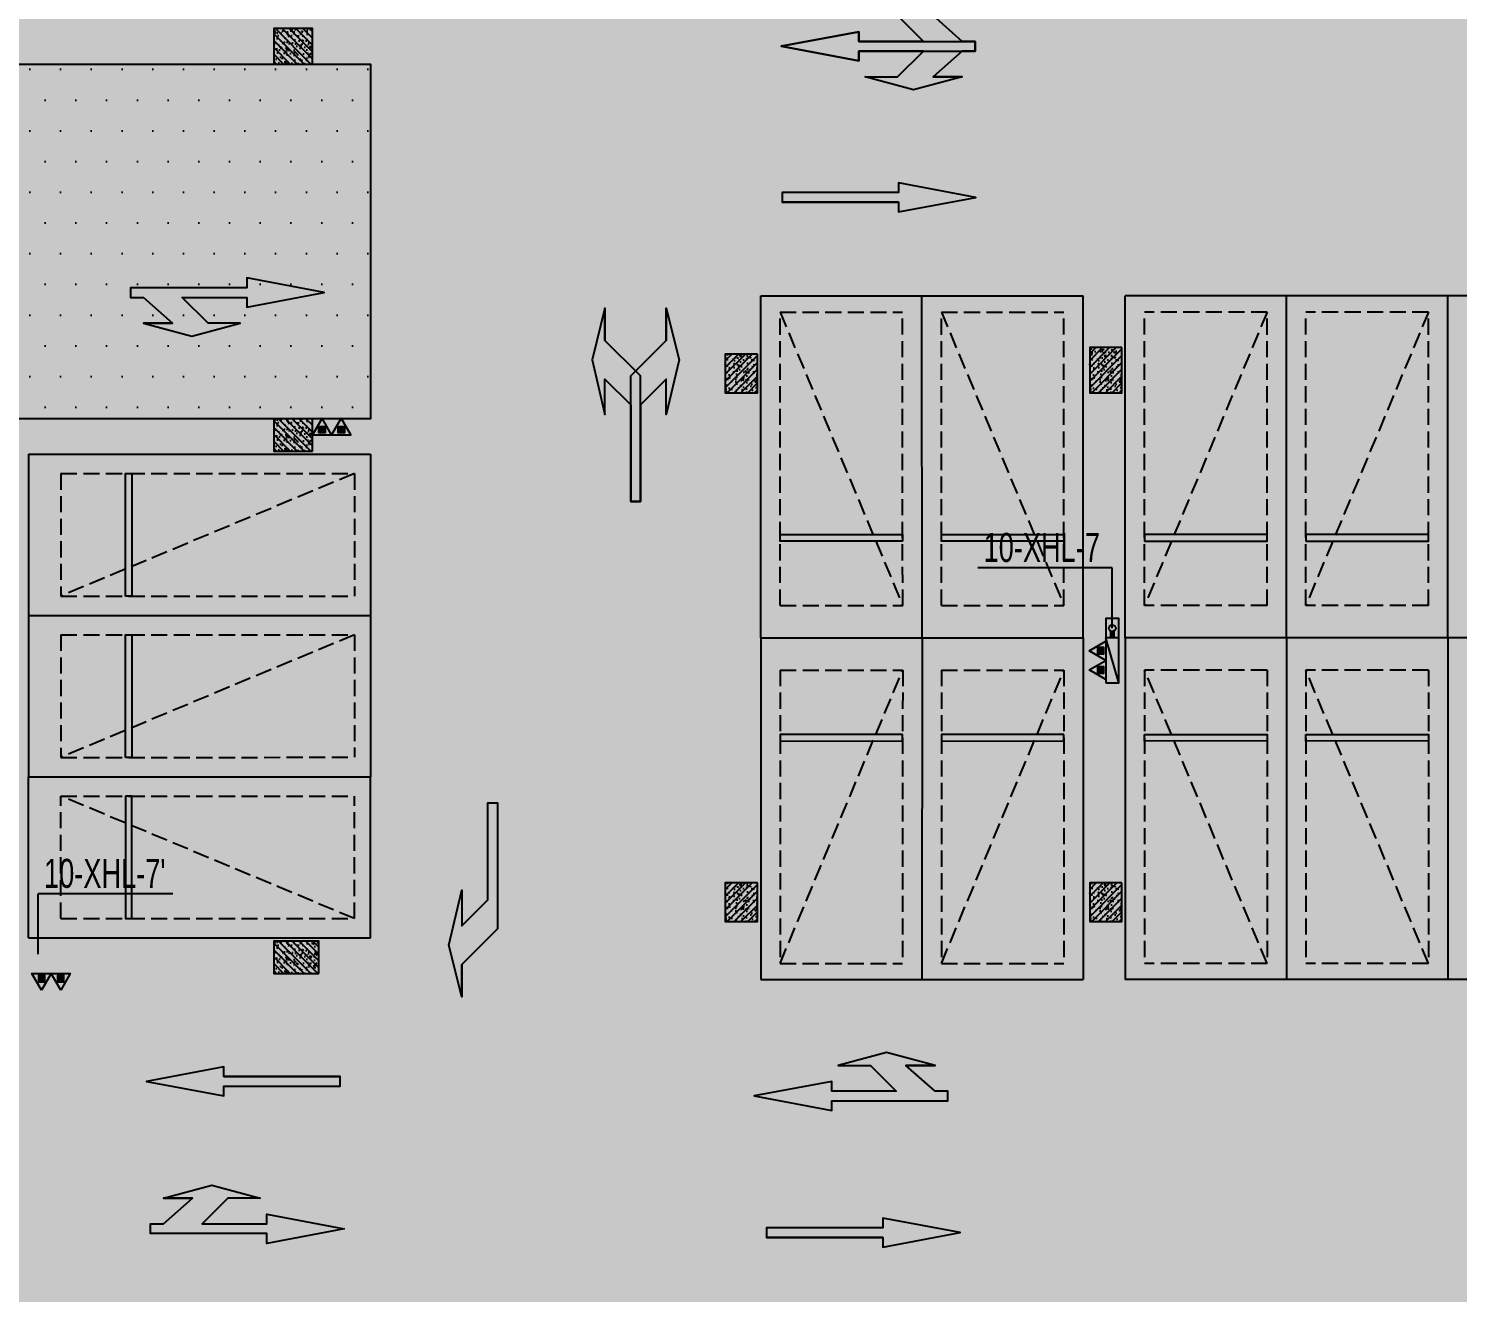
# Model space of a CAD drawing. Extents: x -1338203 to 1886333, y -530034 to 1031844.
# Drawn here: x 744757 to 766907, y -387801 to -368204 of the extents above; entities that cross this region are included whole.
import ezdxf

# ---------------------------------------------------------------- set-up
doc = ezdxf.new("R2010")
doc.units = 0
doc.header["$LTSCALE"] = 1000
doc.header["$MEASUREMENT"] = 0
doc.linetypes.add('A-001-平面B2$0$__DASH', pattern=[0.35, 0.25, -0.1])
for name, color, linetype in [('A-001-平面参照B2$0$0A-ELEV-LINE2', 8, 'Continuous'), ('A-001-平面参照B2$0$AUDIT_D_210610200414-0', 40, 'Continuous'), ('p-a-regular', 5, 'Continuous'), ('S001地下二墙柱$0$S001地下二墙柱$0$0S-CC-LINE', 52, 'Continuous'), ('S001地下二墙柱$0$S001地下二墙柱$0$0S-CW-HATCH', 251, 'Continuous'), ('S001地下二墙柱$0$S001地下二墙柱$0$0S-CW-HATCH-UP', 251, 'Continuous'), ('中心线', 42, 'Continuous'), ('地面指向箭头', 7, 'Continuous'), ('负二层消火栓$0$0P-EQUIP-FH', 7, 'Continuous'), ('负二层消火栓$0$负二层消火栓$0$0P-ACC-FH', 7, 'Continuous'), ('负二层消火栓$0$负二层消火栓$0$0P-DIM-FH', 3, 'Continuous'), ('负二层消火栓$0$负二层消火栓$0$0P-PIPE-FH', 1, 'Continuous'), ('负二层消火栓$0$负二层消火栓$0$0P-VPIPE-FH', 1, 'Continuous'), ('负二层消火栓$0$负二层消火栓$1$0P-EQUIP-FH', 7, 'Continuous')]:
    doc.layers.add(name, color=color, linetype=linetype)
doc.layers.add('p-a-regular-narrow', color=7, linetype='Continuous', true_color=0x9600ff)
doc.layers.add('p-h-walkable', color=7, linetype='Continuous', lineweight=70, true_color=0xf0f0f0)
doc.styles.add('负二层消火栓$0$负二层消火栓$0$AAD-S', font='aad-s.shx', dxfattribs={"width": 0.7, "bigfont": 'aad-hztxt.shx'})
pattern_1 = [(45, (-38543.802, -6670.83), (-17.67767, 17.67767), [])]

# ---------------------------------------------------------------- blocks, each defined once
blk = doc.blocks.new('A-001-平面参照B2')
at = {"layer": 'A-001-平面参照B2$0$0A-ELEV-LINE2'}
h = blk.add_hatch(dxfattribs=at)
h.set_pattern_fill('DOTS', color=256, scale=300)
h.set_pattern_definition([(0, (-766365.37, 163610.93), (238.125, 476.25), [0, -476.25])])
h.paths.add_polyline_path([(-27109, -205143), (-16309, -205143), (-16309, -210643), (-27109, -210643)])
at = {"layer": 'A-001-平面参照B2$0$AUDIT_D_210610200414-0'}
blk.add_lwpolyline([(-27109, -205143), (-16309, -205143), (-16309, -210643), (-27109, -210643)], close=True, dxfattribs=at)
blk = doc.blocks.new('负二层消火栓$0$负二层消火栓$1$$TwtSys$00000546')
h = blk.add_hatch()
h.set_pattern_fill('ANSI31', color=256, scale=200, style=0)
h.set_pattern_definition(pattern_1)
h.paths.add_polyline_path([(-65, 174), (65, 174), (65, 44), (-65, 44)])
for points in [[(0, 344), (-198, 0), (198, 0)], [(-65, 174), (65, 174), (65, 44), (-65, 44)]]:
    blk.add_lwpolyline(points, close=True)
blk = doc.blocks.new('负二层消火栓$0$负二层消火栓$0$$TwtSys$00000434')
for p, q in [((-0.5, 0.5), (-0.5, -0.5)), ((-0.5, -0.5), (0.5, 0.5)), ((0.5, 0.5), (-0.5, 0.5)), ((0.5, -0.5), (0.5, 0.5)), ((-0.5, -0.5), (0.5, -0.5))]:
    blk.add_line(p, q)
blk.add_solid([(0.5, -0.5), (0.5, 0.5), (-0.5, -0.5)])
blk = doc.blocks.new('负二层消火栓$0$$TwtSys$00000546')
h = blk.add_hatch()
h.set_pattern_fill('ANSI31', color=256, scale=200, style=0)
h.set_pattern_definition(pattern_1)
h.paths.add_polyline_path([(-65, 174), (65, 174), (65, 44), (-65, 44)])
for points in [[(0, 344), (-198, 0), (198, 0)], [(-65, 174), (65, 174), (65, 44), (-65, 44)]]:
    blk.add_lwpolyline(points, close=True)
blk = doc.blocks.new('负二层消火栓')
at = {"layer": '负二层消火栓$0$负二层消火栓$0$0P-ACC-FH'}
blk.add_lwpolyline([(-4909, -214740), (-4709, -214740), (-4709, -213740), (-4909, -213740)], close=True, dxfattribs=at)
at = {"layer": '负二层消火栓$0$负二层消火栓$0$0P-DIM-FH'}
for p, q in [((-4809, -212954), (-6894, -212954)), ((-4809, -213890), (-4809, -212954)), ((-21459, -218943, 800), (-21459, -218007, 800)), ((-19373, -218007, 800), (-21459, -218007, 800))]:
    blk.add_line(p, q, dxfattribs=at)
at = {"layer": '负二层消火栓$0$负二层消火栓$0$0P-PIPE-FH', "linetype": 'Continuous', "const_width": 82.5}
blk.add_lwpolyline([(-4809, -213942), (-4809, -214040)], dxfattribs=at)
at = {"layer": '负二层消火栓$0$负二层消火栓$0$0P-VPIPE-FH', "linetype": 'Continuous'}
blk.add_circle((-4809, -213890), 52.5, dxfattribs=at)
at = {"layer": '负二层消火栓$0$0P-EQUIP-FH', "xscale": -0.7499999999999999, "yscale": 0.7499999999999999, "zscale": 0.7499999999999999, "rotation": 180}
for p in [(-21408, -219243, 800), (-21408, -219243, 800), (-21110, -219243, 800), (-21110, -219243, 800)]:
    blk.add_blockref('负二层消火栓$0$$TwtSys$00000546', p, dxfattribs=at)
at = {"layer": '负二层消火栓$0$负二层消火栓$0$0P-ACC-FH', "xscale": -700, "yscale": -200, "zscale": 700, "rotation": 270}
blk.add_blockref('负二层消火栓$0$负二层消火栓$0$$TwtSys$00000434', (-4809, -214390), dxfattribs=at)
at = {"layer": '负二层消火栓$0$负二层消火栓$1$0P-EQUIP-FH', "xscale": 0.75, "yscale": 0.75, "zscale": 0.75}
for p in [(-17060, -210893), (-16762, -210893)]:
    blk.add_blockref('负二层消火栓$0$负二层消火栓$1$$TwtSys$00000546', p, dxfattribs=at)
at = {"layer": '负二层消火栓$0$负二层消火栓$1$0P-EQUIP-FH', "xscale": -0.75, "yscale": 0.75, "zscale": 0.75, "rotation": 90}
for p in [(-4909, -214241, 800), (-4909, -214538, 800)]:
    blk.add_blockref('负二层消火栓$0$负二层消火栓$1$$TwtSys$00000546', p, dxfattribs=at)
at = {"layer": '负二层消火栓$0$负二层消火栓$0$0P-DIM-FH', "color": 7, "style": '负二层消火栓$0$负二层消火栓$0$AAD-S', "width": 0.7}
for s, p in [('10-XHL-7', (-6804, -212864)), ("10-XHL-7'", (-21369, -217917, 800))]:
    blk.add_text(s, height=450, dxfattribs=at).set_placement(p)
blk = doc.blocks.new('直行右转或左转')
at = {"layer": '地面指向箭头'}
blk.add_hatch(color=251, dxfattribs=at).paths.add_polyline_path([(3219528, 2452519), (3218327, 2452294), (3218327, 2452444), (3217325, 2452444), (3217726, 2452044), (3218227, 2452044), (3217476, 2451843), (3216725, 2452044), (3217175, 2452044), (3216725, 2452444), (3216524, 2452444), (3216524, 2452594), (3218327, 2452594), (3218327, 2452745)])
at = {"layer": '地面指向箭头', "color": 251}
blk.add_lwpolyline([(3216725, 2452044), (3217175, 2452044), (3216725, 2452044), (3217476, 2451843), (3218227, 2452044), (3217726, 2452044), (3217325, 2452444), (3218327, 2452444), (3218327, 2452294), (3219528, 2452519), (3218327, 2452745), (3218327, 2452594), (3216524, 2452594), (3216524, 2452444), (3216725, 2452444), (3217175, 2452044)], dxfattribs=at)
blk = doc.blocks.new('RTRTRT5')
at = {"layer": '地面指向箭头', "linetype": 'Continuous', "xscale": -1, "rotation": 270}
blk.add_blockref('直行右转或左转', (-1798715, -3451125, 0), dxfattribs=at)
at = {"layer": '地面指向箭头', "linetype": 'Continuous', "rotation": 89.99999999999999}
blk.add_blockref('直行右转或左转', (3106324, -3451125, 0), dxfattribs=at)
blk = doc.blocks.new('直行')
at = {"layer": '地面指向箭头'}
blk.add_hatch(color=251, dxfattribs=at).paths.add_polyline_path([(-29241, 4059962), (-29466, 4058762), (-29316, 4058762), (-29316, 4056961), (-29166, 4056961), (-29166, 4058762), (-29016, 4058762)])
at = {"layer": '地面指向箭头', "color": 251}
blk.add_lwpolyline([(-29316, 4058762), (-29316, 4056961), (-29316, 4058762), (-29316, 4058762), (-29466, 4058762), (-29241, 4059962), (-29016, 4058762), (-29166, 4058762), (-29166, 4056961), (-29316, 4056961), (-29316, 4056961)], dxfattribs=at)
blk = doc.blocks.new('左转加右转')
at = {"layer": '地面指向箭头'}
for points in [[(3220885, 2465747), (3221085, 2466547), (3221085, 2466047), (3221635, 2465497), (3221635, 2463547), (3221485, 2463547), (3221485, 2465047), (3221085, 2465447), (3221085, 2464897)], [(3222235, 2465747), (3222035, 2466547), (3222035, 2466047), (3221485, 2465497), (3221485, 2463547), (3221635, 2463547), (3221635, 2465047), (3222035, 2465447), (3222035, 2464897)]]:
    blk.add_hatch(color=251, dxfattribs=at).paths.add_polyline_path(points)
at = {"layer": '地面指向箭头', "color": 251}
for points in [[(3221085, 2466547), (3220885, 2465747), (3221085, 2464897), (3221085, 2465447), (3221485, 2465047), (3221485, 2463547), (3221635, 2463547), (3221635, 2465497), (3221085, 2466047), (3221085, 2466547), (3221085, 2466047)], [(3222035, 2466547), (3222235, 2465747), (3222035, 2464897), (3222035, 2465447), (3221635, 2465047), (3221635, 2463547), (3221485, 2463547), (3221485, 2465497), (3222035, 2466047), (3222035, 2466547), (3222035, 2466047)]]:
    blk.add_lwpolyline(points, dxfattribs=at)
blk = doc.blocks.new('左转或右转')
at = {"layer": '地面指向箭头'}
blk.add_hatch(color=251, dxfattribs=at).paths.add_polyline_path([(3221046, 2451667), (3221247, 2450864), (3221247, 2451366), (3221799, 2451918), (3221799, 2453874), (3221648, 2453874), (3221648, 2452369), (3221247, 2451968), (3221247, 2452519)])
at = {"layer": '地面指向箭头', "color": 251}
blk.add_lwpolyline([(3221247, 2450864), (3221046, 2451667), (3221247, 2452519), (3221247, 2451968), (3221648, 2452369), (3221648, 2453874), (3221799, 2453874), (3221799, 2451918), (3221247, 2451366), (3221247, 2450864), (3221247, 2451366)], dxfattribs=at)
blk = doc.blocks.new('A$C3d42903c')
at = {"layer": '中心线', "color": 251, "const_width": 150}
for points in [[(343029, 159588), (345029, 159588)], [(347029, 159588), (349029, 159588)], [(351029, 159588), (353029, 159588)], [(331333, 157734), (333333, 157734)], [(335333, 157734), (337333, 157734)], [(340085, 156504), (340085, 154504)], [(340085, 152504), (340085, 150504)], [(340085, 148504), (340085, 146504)], [(331466, 143538), (333466, 143538)], [(335466, 143538), (337466, 143538)], [(339466, 143538), (341466, 143538)], [(343466, 143538), (345466, 143538)], [(347466, 143538), (349466, 143538)], [(351926, 143538), (353926, 143538)]]:
    blk.add_lwpolyline(points, dxfattribs=at)
at = {"layer": '地面指向箭头', "color": 251, "rotation": 90}
blk.add_blockref('RTRTRT5', (112182, -493045, 0), dxfattribs=at)
at = {"layer": '地面指向箭头', "color": 251}
for p, xscale, rotation in [((-3713168, 187657), -1, 270), ((4393901, 115469), -1.000000000000001, 90), ((-3713409, 171607), -1, 270)]:
    blk.add_blockref('直行', p, dxfattribs=dict(at, xscale=xscale, rotation=rotation))
at = {"layer": '地面指向箭头', "color": 251, "linetype": 'Continuous'}
for name, p in [('直行右转或左转', (-2882834, -2295578)), ('左转或右转', (-2882419, -2304844))]:
    blk.add_blockref(name, p, dxfattribs=at)
at = {"layer": '地面指向箭头', "color": 251, "linetype": 'Continuous', "xscale": -1}
blk.add_blockref('左转加右转', (3563080, -2309847), dxfattribs=at)
at = {"layer": '地面指向箭头', "color": 251, "linetype": 'Continuous', "rotation": 180}
blk.add_blockref('直行右转或左转', (3562887, 2597003), dxfattribs=at)
at = {"layer": '地面指向箭头', "color": 251, "linetype": 'Continuous', "xscale": -1, "rotation": 180}
blk.add_blockref('直行右转或左转', (-2882525, 2594944), dxfattribs=at)

msp = doc.modelspace()

# ---------------------------------------------------------------- hatches: boundary and pattern name
at = {"layer": 'p-h-walkable', "ltscale": 0.002}
h = msp.add_hatch(color=256, dxfattribs=at)
h.dxf.hatch_style = 1
h.paths.add_polyline_path([(728556.4, -320761.3), (728556.4, -348211.5), (746356.3, -348211.5), (750916.3, -338175), (842896.3, -338175), (843211.3, -349155), (839116.3, -349155), (839116.3, -377051.5), (864906.4, -377051.5), (864906.4, -390806.6), (875856.3, -395571.5), (875856.3, -404751.5), (834560.3, -404751.5), (839142.7, -442064.3), (869465.2, -438340.4), (871163.2, -452166.5), (873704.1, -451854.5), (877328.6, -464960.4), (761876, -479139.1), (761132.9, -468418.3), (764950.6, -465209), (763252.8, -451384.3), (799242.4, -446964.4), (793807.3, -404751.5), (750756.3, -404751.5), (751556.3, -388855), (648066.6, -388604.4), (648066.6, -380374.4), (641016.6, -380374.4), (641512.3, -365348.2), (660006.6, -364574.4), (660306.6, -340846.8), (656406.6, -340846.8), (656406.6, -336396.8), (656656.4, -340532.4), (656406.4, -332417.4), (712156.4, -332417.4), (712080.9, -320761.3)])
at = {"layer": 'S001地下二墙柱$0$S001地下二墙柱$0$0S-CW-HATCH'}
h = msp.add_hatch(color=256, dxfattribs=at)
h.dxf.hatch_style = 1
h.paths.add_polyline_path([(749156.6, -368754.4), (749156.6, -368204.4), (748556.6, -368204.4), (748556.6, -368754.4)])
h = msp.add_hatch(color=256, dxfattribs=at)
h.dxf.hatch_style = 1
h.paths.add_polyline_path([(761706.6, -373150.9), (761206.6, -373150.9), (761206.6, -373850.9), (761706.6, -373850.9)])
h = msp.add_hatch(color=256, dxfattribs=at)
h.dxf.hatch_style = 1
h.paths.add_polyline_path([(756056.6, -373250.9), (755556.6, -373250.9), (755556.6, -373850.9), (756056.6, -373850.9)])
h = msp.add_hatch(color=256, dxfattribs=at)
h.dxf.hatch_style = 1
h.paths.add_polyline_path([(749156.6, -374754.4), (749156.6, -374254.4), (748556.6, -374254.4), (748556.6, -374754.4)])
h = msp.add_hatch(color=256, dxfattribs=at)
h.dxf.hatch_style = 1
h.paths.add_polyline_path([(756056.6, -381450.9), (755556.6, -381450.9), (755556.6, -382050.9), (756056.6, -382050.9)])
h = msp.add_hatch(color=256, dxfattribs=at)
h.dxf.hatch_style = 1
h.paths.add_polyline_path([(761706.6, -381450.9), (761206.6, -381450.9), (761206.6, -382050.9), (761706.6, -382050.9)])
h = msp.add_hatch(color=256, dxfattribs=at)
h.dxf.hatch_style = 1
h.paths.add_polyline_path([(749256.6, -382854.4), (749256.6, -382354.4), (748556.6, -382354.4), (748556.6, -382854.4)])
at = {"layer": 'S001地下二墙柱$0$S001地下二墙柱$0$0S-CW-HATCH-UP'}
h = msp.add_hatch(dxfattribs=at)
h.set_pattern_fill('钢筋混凝土', color=256, scale=30, angle=-90)
h.set_pattern_definition([(315, (758108.33, -401065.15), (53.03301, 53.03301), []), (320, (758108.33, -401065.15), (-18.8256, -215.1781), [22.5, -247.5]), (265, (758108.33, -401065.15), (225.6576, 41.6254), [18, -198]), (10.4514, (758106.76, -401083.08), (206.8319, -173.5528), [19.122, -210.3426]), (316.1842, (758168.33, -401065.15), (-49.6557, -320.1723), [33.75, -371.25]), (6.6356, (758164.2, -401091.83), (292.2354, -280.3988), [28.683, -315.514]), (261.1842, (758168.33, -401065.15), (292.2356, -280.3986), [27, -297]), (291, (758153.33, -401095.15), (-120.7857, -179.0721), [22.5, -247.5]), (236, (758153.33, -401095.15), (217.545, -72.9946), [18, -198]), (341.4514, (758143.27, -401110.07), (96.7591, -252.0668), [19.122, -210.3426]), (307.5, (758108.33, -401065.15), (99.86816, -3.64796), [0, -195.6, 0, -201, 0, -198.75]), (277.5, (758108.33, -401065.15), (118.3235, -78.92086), [0, -114.6, 0, -191.1, 0, -75.75]), (237.5, (758108.33, -400998.25), (-6.76646, -160.14673), [0, -75, 0, -234, 0, -310.5]), (227.5, (758108.33, -400968.25), (30.0315, -174.95585), [0, -97.5, 0, -155.4, 0, -220.5])])
h.paths.add_polyline_path([(749156.6, -368754.4), (749156.6, -368204.4), (748556.6, -368204.4), (748556.6, -368754.4)])
h = msp.add_hatch(dxfattribs=at)
h.set_pattern_fill('钢筋混凝土', color=256, scale=30)
h.set_pattern_definition([(45, (794017.34, -364299.2), (-53.03301, 53.03301), []), (50, (794017.34, -364299.2), (215.1781, -18.8256), [22.5, -247.5]), (355, (794017.34, -364299.2), (-41.6254, 225.6576), [18, -198]), (100.4514, (794035.27, -364300.77), (173.5528, 206.8319), [19.122, -210.3426]), (46.1842, (794017.34, -364239.2), (320.1723, -49.6557), [33.75, -371.25]), (96.6356, (794044.02, -364243.34), (280.3988, 292.2354), [28.683, -315.514]), (351.1842, (794017.34, -364239.2), (280.3986, 292.2356), [27, -297]), (21, (794047.34, -364254.2), (179.0721, -120.7857), [22.5, -247.5]), (326, (794047.34, -364254.2), (72.9946, 217.545), [18, -198]), (71.4514, (794062.26, -364264.26), (252.0668, 96.7591), [19.122, -210.3426]), (37.5, (794017.34, -364299.2), (3.64796, 99.86816), [0, -195.6, 0, -201, 0, -198.75]), (7.5, (794017.34, -364299.2), (78.92086, 118.3235), [0, -114.6, 0, -191.1, 0, -75.75]), (327.5, (793950.44, -364299.2), (160.14673, -6.76646), [0, -75, 0, -234, 0, -310.5]), (317.5, (793920.44, -364299.2), (174.95585, 30.0315), [0, -97.5, 0, -155.4, 0, -220.5])])
h.paths.add_polyline_path([(761706.6, -373150.9), (761206.6, -373150.9), (761206.6, -373850.9), (761706.6, -373850.9)])
h = msp.add_hatch(dxfattribs=at)
h.set_pattern_fill('钢筋混凝土', color=256, scale=30)
h.set_pattern_definition([(45, (788367.34, -364299.2), (-53.03301, 53.03301), []), (50, (788367.34, -364299.2), (215.1781, -18.8256), [22.5, -247.5]), (355, (788367.34, -364299.2), (-41.6254, 225.6576), [18, -198]), (100.4514, (788385.27, -364300.77), (173.5528, 206.8319), [19.122, -210.3426]), (46.1842, (788367.34, -364239.2), (320.1723, -49.6557), [33.75, -371.25]), (96.6356, (788394.02, -364243.34), (280.3988, 292.2354), [28.683, -315.514]), (351.1842, (788367.34, -364239.2), (280.3986, 292.2356), [27, -297]), (21, (788397.34, -364254.2), (179.0721, -120.7857), [22.5, -247.5]), (326, (788397.34, -364254.2), (72.9946, 217.545), [18, -198]), (71.4514, (788412.26, -364264.26), (252.0668, 96.7591), [19.122, -210.3426]), (37.5, (788367.34, -364299.2), (3.64796, 99.86816), [0, -195.6, 0, -201, 0, -198.75]), (7.5, (788367.34, -364299.2), (78.92086, 118.3235), [0, -114.6, 0, -191.1, 0, -75.75]), (327.5, (788300.44, -364299.2), (160.14673, -6.76646), [0, -75, 0, -234, 0, -310.5]), (317.5, (788270.44, -364299.2), (174.95585, 30.0315), [0, -97.5, 0, -155.4, 0, -220.5])])
h.paths.add_polyline_path([(756056.6, -373250.9), (755556.6, -373250.9), (755556.6, -373850.9), (756056.6, -373850.9)])
h = msp.add_hatch(dxfattribs=at)
h.set_pattern_fill('钢筋混凝土', color=256, scale=30, angle=-90)
h.set_pattern_definition([(315, (758108.33, -407065.15), (53.03301, 53.03301), []), (320, (758108.33, -407065.15), (-18.8256, -215.1781), [22.5, -247.5]), (265, (758108.33, -407065.15), (225.6576, 41.6254), [18, -198]), (10.4514, (758106.76, -407083.08), (206.8319, -173.5528), [19.122, -210.3426]), (316.1842, (758168.33, -407065.15), (-49.6557, -320.1723), [33.75, -371.25]), (6.6356, (758164.2, -407091.83), (292.2354, -280.3988), [28.683, -315.514]), (261.1842, (758168.33, -407065.15), (292.2356, -280.3986), [27, -297]), (291, (758153.33, -407095.15), (-120.7857, -179.0721), [22.5, -247.5]), (236, (758153.33, -407095.15), (217.545, -72.9946), [18, -198]), (341.4514, (758143.27, -407110.07), (96.7591, -252.0668), [19.122, -210.3426]), (307.5, (758108.33, -407065.15), (99.86816, -3.64796), [0, -195.6, 0, -201, 0, -198.75]), (277.5, (758108.33, -407065.15), (118.3235, -78.92086), [0, -114.6, 0, -191.1, 0, -75.75]), (237.5, (758108.33, -406998.25), (-6.76646, -160.14673), [0, -75, 0, -234, 0, -310.5]), (227.5, (758108.33, -406968.25), (30.0315, -174.95585), [0, -97.5, 0, -155.4, 0, -220.5])])
h.paths.add_polyline_path([(749156.6, -374754.4), (749156.6, -374254.4), (748556.6, -374254.4), (748556.6, -374754.4)])
h = msp.add_hatch(dxfattribs=at)
h.set_pattern_fill('钢筋混凝土', color=256, scale=30)
h.set_pattern_definition([(45, (788367.34, -372499.2), (-53.03301, 53.03301), []), (50, (788367.34, -372499.2), (215.1781, -18.8256), [22.5, -247.5]), (355, (788367.34, -372499.2), (-41.6254, 225.6576), [18, -198]), (100.4514, (788385.27, -372500.77), (173.5528, 206.8319), [19.122, -210.3426]), (46.1842, (788367.34, -372439.2), (320.1723, -49.6557), [33.75, -371.25]), (96.6356, (788394.02, -372443.34), (280.3988, 292.2354), [28.683, -315.514]), (351.1842, (788367.34, -372439.2), (280.3986, 292.2356), [27, -297]), (21, (788397.34, -372454.2), (179.0721, -120.7857), [22.5, -247.5]), (326, (788397.34, -372454.2), (72.9946, 217.545), [18, -198]), (71.4514, (788412.26, -372464.26), (252.0668, 96.7591), [19.122, -210.3426]), (37.5, (788367.34, -372499.2), (3.64796, 99.86816), [0, -195.6, 0, -201, 0, -198.75]), (7.5, (788367.34, -372499.2), (78.92086, 118.3235), [0, -114.6, 0, -191.1, 0, -75.75]), (327.5, (788300.44, -372499.2), (160.14673, -6.76646), [0, -75, 0, -234, 0, -310.5]), (317.5, (788270.44, -372499.2), (174.95585, 30.0315), [0, -97.5, 0, -155.4, 0, -220.5])])
h.paths.add_polyline_path([(756056.6, -381450.9), (755556.6, -381450.9), (755556.6, -382050.9), (756056.6, -382050.9)])
h = msp.add_hatch(dxfattribs=at)
h.set_pattern_fill('钢筋混凝土', color=256, scale=30)
h.set_pattern_definition([(45, (794017.34, -372499.2), (-53.03301, 53.03301), []), (50, (794017.34, -372499.2), (215.1781, -18.8256), [22.5, -247.5]), (355, (794017.34, -372499.2), (-41.6254, 225.6576), [18, -198]), (100.4514, (794035.27, -372500.77), (173.5528, 206.8319), [19.122, -210.3426]), (46.1842, (794017.34, -372439.2), (320.1723, -49.6557), [33.75, -371.25]), (96.6356, (794044.02, -372443.34), (280.3988, 292.2354), [28.683, -315.514]), (351.1842, (794017.34, -372439.2), (280.3986, 292.2356), [27, -297]), (21, (794047.34, -372454.2), (179.0721, -120.7857), [22.5, -247.5]), (326, (794047.34, -372454.2), (72.9946, 217.545), [18, -198]), (71.4514, (794062.26, -372464.26), (252.0668, 96.7591), [19.122, -210.3426]), (37.5, (794017.34, -372499.2), (3.64796, 99.86816), [0, -195.6, 0, -201, 0, -198.75]), (7.5, (794017.34, -372499.2), (78.92086, 118.3235), [0, -114.6, 0, -191.1, 0, -75.75]), (327.5, (793950.44, -372499.2), (160.14673, -6.76646), [0, -75, 0, -234, 0, -310.5]), (317.5, (793920.44, -372499.2), (174.95585, 30.0315), [0, -97.5, 0, -155.4, 0, -220.5])])
h.paths.add_polyline_path([(761706.6, -381450.9), (761206.6, -381450.9), (761206.6, -382050.9), (761706.6, -382050.9)])
h = msp.add_hatch(dxfattribs=at)
h.set_pattern_fill('钢筋混凝土', color=256, scale=30, angle=-90)
h.set_pattern_definition([(315, (758108.33, -415165.15), (53.03301, 53.03301), []), (320, (758108.33, -415165.15), (-18.8256, -215.1781), [22.5, -247.5]), (265, (758108.33, -415165.15), (225.6576, 41.6254), [18, -198]), (10.4514, (758106.76, -415183.08), (206.8319, -173.5528), [19.122, -210.3426]), (316.1842, (758168.33, -415165.15), (-49.6557, -320.1723), [33.75, -371.25]), (6.6356, (758164.2, -415191.83), (292.2354, -280.3988), [28.683, -315.514]), (261.1842, (758168.33, -415165.15), (292.2356, -280.3986), [27, -297]), (291, (758153.33, -415195.15), (-120.7857, -179.0721), [22.5, -247.5]), (236, (758153.33, -415195.15), (217.545, -72.9946), [18, -198]), (341.4514, (758143.27, -415210.07), (96.7591, -252.0668), [19.122, -210.3426]), (307.5, (758108.33, -415165.15), (99.86816, -3.64796), [0, -195.6, 0, -201, 0, -198.75]), (277.5, (758108.33, -415165.15), (118.3235, -78.92086), [0, -114.6, 0, -191.1, 0, -75.75]), (237.5, (758108.33, -415098.25), (-6.76646, -160.14673), [0, -75, 0, -234, 0, -310.5]), (227.5, (758108.33, -415068.25), (30.0315, -174.95585), [0, -97.5, 0, -155.4, 0, -220.5])])
h.paths.add_polyline_path([(749256.6, -382854.4), (749256.6, -382354.4), (748556.6, -382354.4), (748556.6, -382854.4)])

# ---------------------------------------------------------------- linework, layer by layer
for p, q in [((756106.4, -372350.6), (758606.4, -372350.4)), ((756106.9, -377650.6), (756106.4, -372350.6)), ((758606.9, -377650.4), (758606.4, -372350.4)), ((758606.4, -372350.6), (761106.4, -372350.4)), ((758606.9, -377650.6), (758606.4, -372350.6)), ((761106.9, -377650.4), (761106.4, -372350.4)), ((761756.3, -377650.4), (761756.8, -372350.4)), ((764256.8, -372350.6), (761756.8, -372350.4)), ((764256.3, -377650.4), (764256.8, -372350.4)), ((764256.3, -377650.6), (764256.8, -372350.6)), ((766756.8, -372350.6), (764256.8, -372350.4)), ((766756.3, -377650.4), (766756.8, -372350.4)), ((766756.3, -377650.6), (766756.8, -372350.6)), ((769256.8, -372350.6), (766756.8, -372350.4)), ((744756.6, -374804.4), (750056.6, -374803.9)), ((744756.6, -374804.4), (744756.8, -377304.4)), ((750056.6, -374803.9), (750056.8, -377303.9)), ((744756.6, -377304.4), (750056.6, -377303.9)), ((744756.6, -377304.4), (744756.8, -379804.4)), ((744756.8, -377304.4), (750056.8, -377303.9)), ((750056.6, -377303.9), (750056.8, -379803.9)), ((756106.9, -377650.6), (756106.4, -382950.6)), ((756106.9, -377650.6), (758606.9, -377650.4)), ((756106.9, -377650.6), (758606.9, -377650.9)), ((758606.9, -377650.6), (758606.4, -382950.6)), ((758606.9, -377650.9), (758606.4, -382950.9)), ((758606.9, -377650.6), (761106.9, -377650.4)), ((758606.9, -377650.6), (761106.9, -377650.9)), ((761106.9, -377650.9), (761106.4, -382950.9)), ((764256.3, -377650.6), (761756.3, -377650.4)), ((764256.3, -377650.6), (761756.3, -377650.9)), ((761756.3, -377650.9), (761756.8, -382950.9)), ((766756.3, -377650.6), (764256.3, -377650.4)), ((766756.3, -377650.6), (764256.3, -377650.9)), ((764256.3, -377650.6), (764256.8, -382950.6)), ((764256.3, -377650.9), (764256.8, -382950.9)), ((769256.3, -377650.6), (766756.3, -377650.4)), ((769256.3, -377650.6), (766756.3, -377650.9)), ((766756.3, -377650.6), (766756.8, -382950.6)), ((766756.3, -377650.9), (766756.8, -382950.9)), ((744756.6, -382303.8), (744756.8, -379803.8)), ((744756.8, -379803.8), (750056.8, -379804.4)), ((744756.8, -379804.4), (750056.8, -379803.9)), ((750056.6, -382304.4), (750056.8, -379804.4)), ((744756.6, -382303.8), (750056.6, -382304.4)), ((756106.4, -382950.6), (758606.4, -382950.9)), ((758606.4, -382950.6), (761106.4, -382950.9)), ((764256.8, -382950.6), (761756.8, -382950.9)), ((766756.8, -382950.6), (764256.8, -382950.9)), ((769256.8, -382950.6), (766756.8, -382950.9))]:
    msp.add_line(p, q)
at = {"linetype": 'A-001-平面B2$0$__DASH'}
for p, q in [((756406.4, -372600.6), (758306.4, -372600.4)), ((756406.8, -377150.6), (756406.4, -372600.6)), ((758306.8, -377150.4), (758306.4, -372600.4)), ((758906.4, -372600.6), (760806.4, -372600.4)), ((758906.8, -377150.6), (758906.4, -372600.6)), ((760806.8, -377150.4), (760806.4, -372600.4)), ((762056.4, -377150.4), (762056.8, -372600.4)), ((763956.8, -372600.6), (762056.8, -372600.4)), ((763956.4, -377150.6), (763956.8, -372600.6)), ((764556.4, -377150.4), (764556.8, -372600.4)), ((766456.8, -372600.6), (764556.8, -372600.4)), ((766456.4, -377150.6), (766456.8, -372600.6)), ((745256.6, -375104.3), (749806.6, -375103.9)), ((745256.6, -375104.3), (745256.8, -377004.3)), ((749806.6, -375103.9), (749806.8, -377003.9)), ((745256.8, -377004.3), (749806.8, -377003.9)), ((756406.8, -377150.6), (758306.8, -377150.4)), ((758906.8, -377150.6), (760806.8, -377150.4)), ((763956.4, -377150.6), (762056.4, -377150.4)), ((766456.4, -377150.6), (764556.4, -377150.4)), ((745256.6, -377604.3), (749806.6, -377603.9)), ((745256.6, -377604.3), (745256.8, -379504.3)), ((749806.6, -377603.9), (749806.8, -379503.9)), ((756406.8, -378150.7), (756406.4, -382700.7)), ((756406.8, -378150.7), (758306.8, -378150.8)), ((758306.8, -378150.8), (758306.4, -382700.8)), ((758906.8, -378150.7), (758906.4, -382700.7)), ((758906.8, -378150.7), (760806.8, -378150.8)), ((760806.8, -378150.8), (760806.4, -382700.8)), ((763956.4, -378150.7), (762056.4, -378150.8)), ((762056.4, -378150.8), (762056.8, -382700.8)), ((763956.4, -378150.7), (763956.8, -382700.7)), ((766456.4, -378150.7), (764556.4, -378150.8)), ((764556.4, -378150.8), (764556.8, -382700.8)), ((766456.4, -378150.7), (766456.8, -382700.7)), ((745256.8, -379504.3), (749806.8, -379503.9)), ((745256.6, -382003.9), (745256.8, -380103.9)), ((745256.8, -380103.9), (749806.8, -380104.3)), ((749806.6, -382004.3), (749806.8, -380104.3)), ((745256.6, -382003.9), (749806.6, -382004.3)), ((756406.4, -382700.7), (758306.4, -382700.8)), ((758906.4, -382700.7), (760806.4, -382700.8)), ((763956.8, -382700.7), (762056.8, -382700.8)), ((766456.8, -382700.7), (764556.8, -382700.8))]:
    msp.add_line(p, q, dxfattribs=at)
for points in [[(756406.4, -372600.6), (758306.8, -377150.4)], [(758906.4, -372600.6), (760806.8, -377150.4)], [(763956.8, -372600.6), (762056.4, -377150.4)], [(766456.8, -372600.6), (764556.4, -377150.4)], [(749806.6, -375103.9), (745256.8, -377004.3)], [(749806.6, -377603.9), (745256.8, -379504.3)], [(756406.4, -382700.7), (758306.8, -378150.8)], [(758906.4, -382700.7), (760806.8, -378150.8)], [(763956.8, -382700.7), (762056.4, -378150.8)], [(766456.8, -382700.7), (764556.4, -378150.8)], [(749806.6, -382004.3), (745256.8, -380103.9)]]:
    msp.add_lwpolyline(points, dxfattribs=at)
for points in [[(746256.8, -377004.2), (746256.6, -375104.2), (746356.6, -375104.2), (746356.8, -377004.2)], [(758306.7, -376150.4), (756406.7, -376150.6), (756406.7, -376050.6), (758306.7, -376050.4)], [(760806.7, -376150.4), (758906.7, -376150.6), (758906.7, -376050.6), (760806.7, -376050.4)], [(762056.5, -376150.4), (763956.5, -376150.6), (763956.5, -376050.6), (762056.5, -376050.4)], [(764556.5, -376150.4), (766456.5, -376150.6), (766456.5, -376050.6), (764556.5, -376050.4)], [(746256.8, -379504.2), (746256.6, -377604.2), (746356.6, -377604.2), (746356.8, -379504.2)], [(758306.7, -379150.8), (756406.7, -379150.7), (756406.7, -379250.7), (758306.7, -379250.8)], [(760806.7, -379150.8), (758906.7, -379150.7), (758906.7, -379250.7), (760806.7, -379250.8)], [(762056.5, -379150.8), (763956.5, -379150.7), (763956.5, -379250.7), (762056.5, -379250.8)], [(764556.5, -379150.8), (766456.5, -379150.7), (766456.5, -379250.7), (764556.5, -379250.8)], [(746256.8, -380104), (746256.6, -382004), (746356.6, -382004), (746356.8, -380104)]]:
    msp.add_lwpolyline(points, close=True)
at = {"layer": 'p-a-regular', "ltscale": 0.002, "const_width": 1000}
for points in [[(757356.4, -372600.5), (757356.8, -377150.5)], [(759856.4, -372600.5), (759856.8, -377150.5)], [(763006.8, -372600.5), (763006.4, -377150.5)], [(749806.7, -376053.9), (745256.7, -376054.3)], [(757356.4, -382700.7), (757356.8, -378150.7)], [(759856.4, -382700.7), (759856.8, -378150.7)], [(763006.8, -382700.7), (763006.4, -378150.7)]]:
    msp.add_lwpolyline(points, dxfattribs=at)
at = {"layer": 'p-a-regular-narrow', "ltscale": 0.002, "const_width": 1000}
for points in [[(765506.8, -372600.5), (765506.4, -377150.5)], [(765506.8, -382700.7), (765506.4, -378150.7)], [(749806.7, -378553.9), (745256.7, -378554.3)], [(749806.7, -381054.3), (745256.7, -381053.9)]]:
    msp.add_lwpolyline(points, dxfattribs=at)
at = {"layer": 'S001地下二墙柱$0$S001地下二墙柱$0$0S-CC-LINE', "color": 1}
for points in [[(749156.6, -368754.4), (749156.6, -368204.4), (748556.6, -368204.4), (748556.6, -368754.4)], [(756056.6, -373250.9), (755556.6, -373250.9), (755556.6, -373850.9), (756056.6, -373850.9)], [(749156.6, -374754.4), (749156.6, -374254.4), (748556.6, -374254.4), (748556.6, -374754.4)], [(756056.6, -381450.9), (755556.6, -381450.9), (755556.6, -382050.9), (756056.6, -382050.9)]]:
    msp.add_lwpolyline(points, close=True, dxfattribs=at)
at = {"layer": 'S001地下二墙柱$0$S001地下二墙柱$0$0S-CC-LINE', "color": 4}
for points in [[(761706.6, -373150.9), (761206.6, -373150.9), (761206.6, -373850.9), (761706.6, -373850.9)], [(761706.6, -381450.9), (761206.6, -381450.9), (761206.6, -382050.9), (761706.6, -382050.9)], [(749256.6, -382854.4), (749256.6, -382354.4), (748556.6, -382354.4), (748556.6, -382854.4)]]:
    msp.add_lwpolyline(points, close=True, dxfattribs=at)

# ---------------------------------------------------------------- block references
msp.add_blockref('A-001-平面参照B2', (766365.4, -163610.9))
at = {"ltscale": 0.002}
for name, p in [('负二层消火栓', (766365.4, -163610.9)), ('A$C3d42903c', (412646.2, -529238.7))]:
    msp.add_blockref(name, p, dxfattribs=at)

doc.saveas('drawing.dxf')
